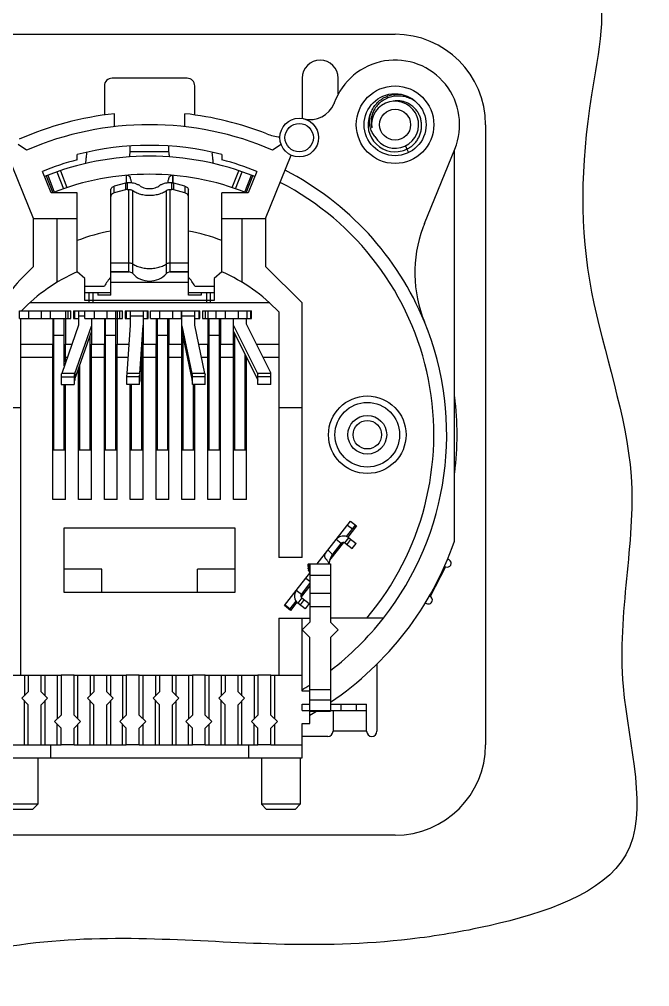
# Model space of a CAD drawing. Header units: millimetres. Extents: x 0 to 420, y 0 to 297.
# Drawn here: x 220.8 to 269.5, y 181.5 to 256.4 of the extents above; entities that cross this region are included whole.
import ezdxf

# ---------------------------------------------------------------- set-up
doc = ezdxf.new("R2010")
doc.units = ezdxf.units.MM
doc.header["$LTSCALE"] = 23.1
doc.layers.get('0').update_dxf_attribs({"linetype": 'CONTINUOUS'})
for name, color, linetype in [('02___PRT_ALL_AXES', 7, 'CONTINUOUS'), ('4171', 7, 'CONTINUOUS'), ('AUSFORMSCHRAEGEN', 7, 'CONTINUOUS'), ('BEZUGSACHSEN', 7, 'CONTINUOUS'), ('FASEN', 7, 'CONTINUOUS'), ('RUNDUNGEN', 7, 'CONTINUOUS')]:
    doc.layers.add(name, color=color, linetype=linetype)

msp = doc.modelspace()

# ---------------------------------------------------------------- linework, layer by layer
at = {"color": 7, "linetype": 'CONTINUOUS'}
for p, q in [((211.83859, 255.24538), (249.83859, 255.24538)), ((233.73859, 251.84538), (227.93859, 251.84538)), ((242.63859, 251.84538), (242.63859, 248.72808)), ((245.43859, 250.60534), (245.43859, 251.84538)), ((256.83859, 248.24538), (256.83859, 200.24538)), ((221.32114, 246.27758), (220.65795, 246.70579)), ((241.01923, 246.70579), (240.35605, 246.27758)), ((252.12519, 240.60107), (254.46959, 246.36022)), ((221.86548, 240.9837), (219.87343, 245.87728)), ((225.23859, 245.52587), (225.23859, 245.93409)), ((236.43859, 245.93409), (236.43859, 245.52587)), ((239.8117, 240.9837), (241.80375, 245.87728)), ((254.43859, 215.99674), (254.43859, 246.28406)), ((223.21069, 242.9837), (222.54199, 244.6264)), ((229.03449, 244.32718), (229.03677, 244.12902)), ((229.03677, 244.12902), (229.0382, 243.87806)), ((232.63977, 244.04347), (232.64253, 244.32)), ((239.13519, 244.6264), (238.46649, 242.9837)), ((229.0382, 243.87806), (229.03849, 243.74077)), ((232.6387, 243.74077), (232.63977, 244.04347)), ((225.23859, 242.9837), (223.21069, 242.9837)), ((225.23859, 236.85807), (225.23859, 242.9837)), ((236.43859, 236.85807), (236.43859, 242.9837)), ((238.46649, 242.9837), (236.43859, 242.9837)), ((221.86548, 237.27227), (221.86548, 240.9837)), ((221.86548, 240.9837), (225.23859, 240.9837)), ((223.66548, 240.9837), (223.66548, 236.03463)), ((236.43859, 240.9837), (239.8117, 240.9837)), ((238.0117, 236.03463), (238.0117, 240.9837)), ((239.8117, 240.9837), (239.8117, 237.27227)), ((227.83859, 235.04538), (227.83859, 237.5598)), ((233.83859, 235.04538), (233.83859, 237.5598)), ((225.83859, 236.34538), (225.23859, 236.85807)), ((229.23859, 236.84538), (227.83859, 236.84538)), ((233.83859, 236.84538), (232.43859, 236.84538)), ((236.43859, 236.85807), (235.83859, 236.34538)), ((239.8117, 237.27227), (242.63859, 234.44538)), ((225.83859, 235.74538), (227.33859, 235.74538)), ((226.83859, 235.24538), (227.83859, 235.24538)), ((233.83859, 235.24538), (234.83859, 235.24538)), ((234.33859, 235.74538), (235.83859, 235.74538)), ((240.13375, 234.44538), (221.54343, 234.44538)), ((242.63859, 214.73538), (242.63859, 234.44538)), ((220.75859, 233.24538), (220.75859, 233.84538)), ((220.75859, 233.84538), (223.72578, 233.84538)), ((221.45859, 233.84538), (221.45859, 233.24538)), ((222.45859, 233.84538), (222.45859, 233.24538)), ((223.15859, 233.24538), (223.15859, 233.84538)), ((224.33859, 233.84538), (224.33859, 231.24538)), ((225.03859, 233.84538), (225.03859, 233.24538)), ((225.03859, 233.84538), (228.23859, 233.84538)), ((225.33859, 233.84538), (225.33859, 232.73355)), ((225.83859, 233.24538), (225.83859, 233.84538)), ((226.53859, 233.84538), (226.53859, 233.24538)), ((227.53859, 233.84538), (227.53859, 233.24538)), ((228.23859, 233.24538), (228.23859, 233.84538)), ((228.33859, 233.84538), (228.33859, 231.24538)), ((229.03859, 233.84538), (229.03859, 233.24538)), ((229.03859, 233.84538), (230.63859, 233.84538)), ((229.33859, 233.84538), (229.33859, 232.73355)), ((230.33859, 233.84538), (230.33859, 231.24538)), ((230.63859, 233.84538), (230.63859, 233.24538)), ((230.91859, 233.24538), (230.91859, 233.84538)), ((230.91859, 233.84538), (234.63859, 233.84538)), ((231.61859, 233.84538), (231.61859, 233.24538)), ((232.61859, 233.84538), (232.61859, 233.24538)), ((233.31859, 233.24538), (233.31859, 233.84538)), ((233.33859, 231.24538), (233.33859, 233.84538)), ((234.33859, 232.73355), (234.33859, 233.84538)), ((234.63859, 233.84538), (234.63859, 233.24538)), ((235.33859, 233.84538), (235.33859, 231.24538)), ((235.53416, 233.84538), (238.63859, 233.84538)), ((235.99859, 233.24538), (235.99859, 233.84538)), ((236.69859, 233.84538), (236.69859, 233.24538)), ((237.69859, 233.84538), (237.69859, 233.24538)), ((238.39859, 233.24538), (238.39859, 233.84538)), ((238.63859, 233.84538), (238.63859, 233.24538)), ((240.83859, 233.75537), (240.83859, 214.73538)), ((220.83859, 233.24538), (220.83859, 205.64538)), ((223.33859, 233.24538), (223.33859, 231.24538)), ((226.33859, 233.24538), (226.33859, 231.24538)), ((227.33859, 233.24538), (227.33859, 231.24538)), ((231.33859, 233.24538), (231.33859, 231.24538)), ((232.33859, 233.24538), (232.33859, 231.24538)), ((236.33859, 233.24538), (236.33859, 231.24538)), ((237.33859, 231.24538), (237.33859, 233.24538)), ((238.33859, 232.80263), (238.33859, 233.24538)), ((225.33859, 232.73355), (224.03602, 228.99403)), ((225.06385, 228.99403), (226.33859, 232.65365)), ((229.33859, 232.73355), (229.08231, 228.99403)), ((230.0834, 228.99403), (230.33859, 232.71762)), ((233.33859, 232.68558), (234.1038, 228.99403)), ((235.11375, 228.99403), (234.33859, 232.73355)), ((237.33859, 232.68938), (239.18914, 228.99403)), ((240.22859, 229.02849), (238.33859, 232.80263)), ((220.83859, 231.24538), (223.33859, 231.24538)), ((224.33859, 231.24538), (224.82023, 231.24538)), ((226.33859, 231.24538), (227.33859, 231.24538)), ((228.33859, 231.24538), (229.2366, 231.24538)), ((230.33859, 231.24538), (231.33859, 231.24538)), ((232.33859, 231.24538), (233.33859, 231.24538)), ((234.64707, 231.24538), (235.33859, 231.24538)), ((236.33859, 231.24538), (237.33859, 231.24538)), ((239.11843, 231.24538), (240.83859, 231.24538)), ((223.43859, 230.56538), (223.33859, 230.56538)), ((224.33859, 230.56538), (224.23859, 230.56538)), ((226.33859, 230.56538), (226.23859, 230.56538)), ((227.43859, 230.56538), (227.33859, 230.56538)), ((228.33859, 230.56538), (228.23859, 230.56538)), ((230.33859, 230.56538), (230.23859, 230.56538)), ((231.43859, 230.56538), (231.33859, 230.56538)), ((232.33859, 230.56538), (232.23859, 230.56538)), ((233.43859, 230.56538), (233.33859, 230.56538)), ((235.43859, 230.56538), (235.33859, 230.56538)), ((236.33859, 230.56538), (236.23859, 230.56538)), ((237.43859, 230.56538), (237.33859, 230.56538)), ((223.98859, 228.8983), (223.98859, 228.12538)), ((223.98859, 228.72538), (224.98859, 228.72538)), ((224.98859, 228.85107), (224.98859, 228.12538)), ((225.06385, 228.99403), (225.06385, 228.55521)), ((229.06859, 228.12538), (229.06859, 228.85993)), ((230.06859, 228.72538), (229.06859, 228.72538)), ((230.06859, 228.12538), (230.06859, 228.85107)), ((234.1038, 228.99403), (234.1038, 228.55521)), ((234.14859, 228.12538), (234.14859, 228.85107)), ((235.14859, 228.72538), (234.14859, 228.72538)), ((235.14859, 228.12538), (235.14859, 228.8786)), ((239.18914, 228.99403), (239.18914, 228.55521)), ((239.22859, 228.12538), (239.22859, 228.93639)), ((240.22859, 228.72538), (239.22859, 228.72538)), ((240.22859, 228.12538), (240.22859, 229.02849)), ((219.03859, 226.34575), (220.83859, 226.34575)), ((240.83859, 226.34575), (242.63859, 226.34575)), ((224.33859, 223.04538), (223.33859, 223.04538)), ((226.33859, 223.04538), (225.33859, 223.04538)), ((228.33859, 223.04538), (227.33859, 223.04538)), ((230.33859, 223.04538), (229.33859, 223.04538)), ((232.33859, 223.04538), (231.33859, 223.04538)), ((234.33859, 223.04538), (233.33859, 223.04538)), ((236.33859, 223.04538), (235.33859, 223.04538)), ((238.33859, 223.04538), (237.33859, 223.04538)), ((224.33859, 219.24538), (223.33859, 219.24538)), ((226.33859, 219.24538), (225.33859, 219.24538)), ((228.33859, 219.24538), (227.33859, 219.24538)), ((230.33859, 219.24538), (229.33859, 219.24538)), ((232.33859, 219.24538), (231.33859, 219.24538)), ((234.33859, 219.24538), (233.33859, 219.24538)), ((236.33859, 219.24538), (235.33859, 219.24538)), ((238.33859, 219.24538), (237.33859, 219.24538)), ((245.27321, 216.14037), (246.3814, 217.55879)), ((246.07948, 216.36021), (246.7754, 217.25096)), ((246.14683, 217.25855), (246.54083, 216.95072)), ((246.8542, 217.18939), (246.17698, 216.32258)), ((246.3814, 217.55879), (246.8542, 217.18939)), ((224.23859, 212.04538), (224.23859, 217.04538)), ((224.23859, 217.04538), (237.43859, 217.04538)), ((237.43859, 217.04538), (237.43859, 212.04538)), ((245.852, 215.90663), (244.77351, 214.52622)), ((243.80912, 214.26642), (244.63022, 215.31738)), ((242.63859, 214.73538), (240.83859, 214.73538)), ((243.13106, 214.26642), (243.13106, 213.76642)), ((243.23859, 214.26642), (244.83859, 214.26642)), ((243.23859, 214.26642), (243.23859, 209.74538)), ((244.83859, 214.26642), (244.83859, 209.74538)), ((254.01995, 214.56631), (253.9113, 214.62167)), ((227.13859, 213.84538), (224.23859, 213.84538)), ((227.13859, 212.04538), (227.13859, 213.84538)), ((237.43859, 213.84538), (234.53859, 213.84538)), ((234.53859, 212.04538), (234.53859, 213.84538)), ((243.13106, 213.76642), (243.23859, 213.76642)), ((253.66435, 214.0741), (253.74756, 214.0317)), ((242.58891, 211.89248), (243.23859, 212.72404)), ((237.43859, 212.04538), (224.23859, 212.04538)), ((241.27141, 211.0183), (242.1949, 212.20031)), ((243.23859, 212.56161), (242.56172, 211.69526)), ((241.71529, 210.7743), (242.17664, 211.36481)), ((242.23674, 211.27931), (241.74421, 210.6489)), ((252.17732, 211.24141), (252.27385, 211.19223)), ((252.56718, 211.71508), (252.48865, 211.7551)), ((241.74421, 210.6489), (241.27141, 211.0183)), ((241.32128, 211.08213), (241.71529, 210.7743)), ((240.83859, 210.04538), (243.23859, 210.04538)), ((240.83859, 210.04538), (240.83859, 205.64538)), ((242.63859, 204.39538), (242.63859, 210.04538)), ((243.23859, 209.74538), (242.63859, 209.14538)), ((248.93168, 210.04538), (244.83859, 210.04538)), ((245.43859, 209.14538), (244.83859, 209.74538)), ((242.63859, 209.14538), (243.23859, 208.54538)), ((244.83859, 208.54538), (245.43859, 209.14538)), ((243.23859, 202.89538), (243.23859, 208.54538)), ((244.83859, 208.54538), (244.83859, 202.89538)), ((248.43859, 206.50551), (248.43859, 201.29538)), ((219.03859, 205.64538), (220.83859, 205.64538)), ((221.44859, 205.64538), (222.44859, 205.64538)), ((224.98859, 205.64538), (223.98859, 205.64538)), ((226.52859, 205.64538), (227.52859, 205.64538)), ((230.03859, 205.64538), (229.03859, 205.64538)), ((231.60859, 205.64538), (232.60859, 205.64538)), ((235.14859, 205.64538), (234.14859, 205.64538)), ((236.68859, 205.64538), (237.68859, 205.64538)), ((240.22859, 205.64538), (239.22859, 205.64538)), ((240.83859, 205.64538), (242.63859, 205.64538)), ((244.83859, 204.49538), (243.23859, 204.49538)), ((243.23859, 204.39538), (242.63859, 204.39538)), ((242.63859, 203.39538), (243.23859, 203.39538)), ((242.63859, 202.89538), (242.63859, 203.39538)), ((247.63859, 201.29538), (247.63859, 203.39538)), ((242.63859, 202.89538), (247.63859, 202.89538)), ((243.23859, 201.89538), (243.23859, 202.84538)), ((245.03859, 202.89538), (245.03859, 201.29538)), ((242.63859, 201.89538), (243.23859, 201.89538)), ((242.63859, 199.24538), (242.63859, 201.89538)), ((244.63859, 200.89538), (242.63859, 200.89538)), ((221.44859, 200.24538), (222.44859, 200.24538)), ((223.17859, 200.24538), (223.17859, 199.24538)), ((224.98859, 200.24538), (223.98859, 200.24538)), ((226.52859, 200.24538), (227.52859, 200.24538)), ((230.03859, 200.24538), (229.03859, 200.24538)), ((231.60859, 200.24538), (232.60859, 200.24538)), ((235.14859, 200.24538), (234.14859, 200.24538)), ((236.68859, 200.24538), (237.68859, 200.24538)), ((238.49859, 200.24538), (238.49859, 199.24538)), ((240.22859, 200.24538), (239.22859, 200.24538)), ((216.75064, 199.24538), (242.63859, 199.24538)), ((249.83859, 193.24538), (211.83859, 193.24538))]:
    msp.add_line(p, q, dxfattribs=at)
at = {"color": 9, "linetype": 'CONTINUOUS'}
for p, q in [((250.75544, 246.35955), (250.88568, 246.09167)), ((229.33859, 246.17519), (232.33859, 246.17519)), ((227.83859, 236.04538), (233.83859, 236.04538)), ((225.83859, 233.41555), (225.33859, 233.41555)), ((230.33859, 233.41555), (229.33859, 233.41555)), ((234.33859, 233.41555), (233.33859, 233.41555)), ((224.23859, 231.93916), (223.43859, 231.93916)), ((228.23859, 231.93916), (227.43859, 231.93916)), ((232.23859, 231.93916), (231.43859, 231.93916)), ((236.23859, 231.93916), (235.43859, 231.93916)), ((237.49454, 231.93916), (237.43859, 231.93916)), ((225.06385, 228.99403), (224.03602, 228.99403)), ((230.0834, 228.99403), (229.08231, 228.99403)), ((230.0834, 228.99403), (230.0834, 228.55521)), ((235.11375, 228.99403), (234.1038, 228.99403)), ((240.22859, 228.99403), (239.18914, 228.99403)), ((245.66721, 215.83254), (245.27321, 216.14037)), ((245.94795, 215.86701), (246.25578, 216.26101)), ((243.21892, 214.26642), (243.21892, 213.76642)), ((253.74756, 214.0317), (252.56718, 211.71508)), ((242.93369, 213.14593), (243.23859, 212.90771)), ((243.23859, 213.36642), (244.83859, 213.36642)), ((242.58891, 211.89248), (242.1949, 212.20031)), ((243.23859, 211.97242), (244.83859, 211.97242)), ((242.62338, 211.61175), (242.31554, 211.21774)), ((243.23859, 210.95015), (244.83859, 210.95015)), ((244.83859, 203.69538), (243.23859, 203.69538)), ((245.63859, 203.39538), (245.63859, 202.89538)), ((246.83859, 203.39538), (246.83859, 202.89538)), ((247.63859, 201.29538), (245.03859, 201.29538))]:
    msp.add_line(p, q, dxfattribs=at)
at = {"color": 3, "linetype": 'CONTINUOUS'}
for p, q in [((220.75859, 233.24538), (224.33859, 233.24538)), ((223.43859, 223.04538), (223.43859, 233.24538)), ((224.23859, 229.57557), (224.23859, 233.24538)), ((225.03859, 233.24538), (225.33859, 233.24538)), ((225.83859, 233.24538), (228.33859, 233.24538)), ((227.43859, 223.04538), (227.43859, 233.24538)), ((228.23859, 223.04538), (228.23859, 233.24538)), ((229.03859, 233.24538), (229.33859, 233.24538)), ((230.33859, 233.24538), (230.63859, 233.24538)), ((230.91859, 233.24538), (233.33859, 233.24538)), ((231.43859, 223.04538), (231.43859, 233.24538)), ((232.23859, 223.04538), (232.23859, 233.24538)), ((234.33859, 233.24538), (234.63859, 233.24538)), ((235.33859, 233.24538), (238.63859, 233.24538)), ((235.43859, 223.04538), (235.43859, 233.24538)), ((236.23859, 223.04538), (236.23859, 233.24538)), ((225.06385, 228.55521), (226.33859, 232.21484)), ((230.0834, 228.55521), (230.33859, 232.27881)), ((233.33859, 232.24677), (234.1038, 228.55521)), ((237.33859, 232.25057), (239.18914, 228.55521)), ((226.23859, 223.04538), (226.23859, 231.92775)), ((233.43859, 223.04538), (233.43859, 231.76434)), ((237.43859, 223.04538), (237.43859, 232.05088)), ((230.23859, 223.04538), (230.23859, 230.81967)), ((238.23859, 223.04538), (238.23859, 230.45336)), ((225.43859, 223.04538), (225.43859, 229.63104)), ((223.98859, 228.12538), (224.98859, 228.12538)), ((224.23859, 223.04538), (224.23859, 228.12538)), ((230.06859, 228.12538), (229.06859, 228.12538)), ((229.43859, 223.04538), (229.43859, 228.12538)), ((235.14859, 228.12538), (234.14859, 228.12538)), ((234.23859, 223.04538), (234.23859, 228.12538)), ((240.22859, 228.12538), (239.22859, 228.12538)), ((243.13106, 214.26642), (243.23859, 214.26642)), ((242.1949, 212.20031), (242.93369, 213.14593)), ((244.83859, 203.39538), (247.63859, 203.39538))]:
    msp.add_line(p, q, dxfattribs=at)
at = {"color": 7, "linetype": 'CONTINUOUS'}
msp.add_circle((249.83859, 248.24538), 1.2, dxfattribs=at)
for centre, radius, start, end in [((249.83859, 248.24538), 7, 0, 90), ((244.03859, 251.84538), 1.4, 0, 180), ((249.83859, 248.24538), 5, 337.85, 160.3705064), ((227.93859, 251.24538), 0.6, 90, 180), ((233.73859, 251.24538), 0.6, 0, 90), ((249.83859, 248.24538), 1.82, 210.2268121, 188.0325009), ((249.83859, 248.24538), 2.09689, 149.8922597, 285.478133), ((230.83859, 224.24538), 24, 66.6366567, 113.3633433), ((230.83859, 224.24538), 22.4, 75.5224878, 104.4775122), ((249.83742, 248.24847), 2.10018, 285.4863392, 295.9198652), ((230.83859, 224.24538), 22.00499, 104.7432356, 112.15), ((230.83859, 224.24538), 22.00499, 67.85, 75.2567644), ((217.28997, 243.74189), 11.74986, 0.0199872, 0.1434336), ((244.39983, 243.74189), 11.76249, 179.8571309, 179.9800353), ((230.83859, 224.24538), 22, 319.8002357, 62.6340914), ((265.09199, 235.32261), 14, 157.85, 159.338818), ((230.83859, 224.24538), 16.04641, 100.7763383, 110.4254157), ((230.83859, 224.24538), 16.04641, 69.5745843, 79.2236617), ((261.36595, 236.77856), 10, 159.6116131, 202.3208854), ((230.83859, 224.24538), 13.8, 113.9410873, 135.9108099), ((230.83859, 224.24538), 13.8, 43.5612845, 66.0589127), ((230.83859, 233.80889), 4, 138.6052479, 151.0449756), ((230.83859, 233.80889), 4, 28.9550244, 41.3947521), ((230.83859, 224.24538), 23.8, 352.9089184, 7.0910816), ((230.83859, 224.24538), 25, 304.0700076, 340.7345354), ((245.82482, 215.7094), 0.2, 52, 142), ((253.88376, 214.299), 0.3, 243, 63), ((242.74651, 211.76935), 0.2, 142, 232), ((252.43099, 211.44778), 0.3, 238.4131522, 63), ((230.83859, 224.24538), 23, 307.4952498, 321.874117), ((230.83859, 224.24538), 23, 300.8667678, 302.6244634), ((230.83859, 224.24538), 25, 299.7357131, 301.0912161), ((244.63859, 201.29538), 0.4, 270, 360), ((248.03859, 201.29538), 0.4, 180, 360), ((249.83859, 200.24538), 7, 270, 360)]:
    msp.add_arc(centre, radius, start, end, dxfattribs=at)
at = {"color": 3, "linetype": 'CONTINUOUS'}
for centre, start, end in [((245.82482, 215.7094), 52, 142), ((242.74651, 211.76935), 142, 232)]:
    msp.add_arc(centre, 0.7, start, end, dxfattribs=at)
at = {"color": 7, "linetype": 'CONTINUOUS'}
for points, knots in [([(241.03314, 263.78663), (244.34045, 264.30346), (251.86313, 262.10671), (267.66815, 263.11482), (264.19404, 247.74815), (264.05045, 235.6637), (269.79921, 220.37552), (265.8166, 206.45379), (271.05843, 190.38354), (259.09221, 186.44535), (252.97832, 185.43096), (251.00696, 185.20176)], [0, 0, 0, 0, 0.09412705, 0.22309623, 0.30407615, 0.44207448, 0.57379684, 0.72109852, 0.83887147, 0.94667909, 1, 1, 1, 1]), ([(221.41146, 184.83094), (214.63418, 183.96999), (203.68814, 180.23079), (193.14964, 193.84207), (197.73712, 207.00546), (194.0234, 220.54483), (199.13674, 234.88732), (195.14629, 247.24629), (196.75482, 260.16628), (201.69967, 262.03906), (203.68531, 262.39328)], [0, 0, 0, 0, 0.18783985, 0.28730037, 0.42500307, 0.56084177, 0.68233007, 0.84211899, 0.94365503, 1, 1, 1, 1]), ([(248.26604, 247.32915), (248.19028, 247.42289), (248.05616, 247.6289), (247.91947, 247.97518), (247.8525, 248.34977), (247.86053, 248.73792), (247.94562, 249.1243), (248.10673, 249.49346), (248.33971, 249.83044), (248.63756, 250.12138), (248.99069, 250.35405), (249.38729, 250.51828), (249.81382, 250.60638), (250.1295, 250.61134), (250.2986, 250.59576), (250.32166, 250.5933)], [0, 0, 0, 0, 0.07380639, 0.14933346, 0.22652538, 0.30528912, 0.38554993, 0.46726828, 0.55039304, 0.63487541, 0.72068484, 0.80779302, 0.89617076, 0.98582106, 1, 1, 1, 1]), ([(251.47655, 249.99465), (251.41383, 250.04191), (251.22455, 250.17049), (250.88452, 250.33563), (250.45418, 250.4501), (250.01662, 250.47938), (249.58829, 250.42453), (249.18507, 250.28975), (248.94085, 250.15029), (248.82773, 250.06982)], [0, 0, 0, 0, 0.08312027, 0.24188258, 0.39824239, 0.55221622, 0.70382503, 0.85308419, 1, 1, 1, 1]), ([(248.82773, 250.06982), (248.71641, 249.99062), (248.51094, 249.81179), (248.26364, 249.4906), (248.08774, 249.13251), (247.9883, 248.75254), (247.96725, 248.36652), (248.00515, 248.1132), (248.03645, 247.99106)], [0, 0, 0, 0, 0.17336393, 0.34394883, 0.51182508, 0.67707912, 0.83975042, 1, 1, 1, 1]), ([(229.0398, 243.7713), (229.03956, 243.8679), (229.03693, 244.03414), (229.05566, 244.20478), (229.05085, 244.27316)], [0, 0, 0, 0, 0.5786579, 1, 1, 1, 1]), ([(229.22831, 244.29007), (229.27427, 244.25454), (229.3396, 244.12624), (229.38805, 243.93595), (229.40789, 243.79698), (229.41459, 243.73642)], [0, 0, 0, 0, 0.29074798, 0.69249767, 1, 1, 1, 1]), ([(232.26259, 243.73643), (232.2693, 243.7971), (232.28916, 243.93611), (232.33764, 244.1264), (232.40295, 244.25456), (232.44887, 244.29007)], [0, 0, 0, 0, 0.30807816, 0.70949958, 1, 1, 1, 1]), ([(232.62632, 244.27331), (232.62152, 244.2049), (232.64025, 244.03416), (232.63763, 243.86784), (232.63738, 243.77122)], [0, 0, 0, 0, 0.42144389, 1, 1, 1, 1]), ([(224.03602, 228.99403), (224.03214, 228.98545), (224.0172, 228.95312), (224.00121, 228.92126), (223.98859, 228.8983)], [0, 0, 0, 0, 0.2643952, 1, 1, 1, 1]), ([(225.06385, 228.99403), (225.05201, 228.96787), (225.02866, 228.91928), (225.00211, 228.87231), (224.98859, 228.85107)], [0, 0, 0, 0, 0.53276821, 1, 1, 1, 1]), ([(229.08231, 228.99403), (229.0812, 228.98159), (229.07709, 228.93685), (229.0725, 228.89214), (229.06859, 228.85993)], [0, 0, 0, 0, 0.27788459, 1, 1, 1, 1]), ([(230.0834, 228.99403), (230.08221, 228.98063), (230.07781, 228.93293), (230.07287, 228.88527), (230.06859, 228.85107)], [0, 0, 0, 0, 0.28064344, 1, 1, 1, 1]), ([(234.1038, 228.99403), (234.1108, 228.96807), (234.12452, 228.92003), (234.14042, 228.87265), (234.14859, 228.85107)], [0, 0, 0, 0, 0.53813364, 1, 1, 1, 1]), ([(235.11375, 228.99403), (235.11658, 228.98351), (235.12729, 228.94477), (235.13902, 228.90629), (235.14859, 228.8786)], [0, 0, 0, 0, 0.27096676, 1, 1, 1, 1]), ([(239.18914, 228.99403), (239.1924, 228.98902), (239.20521, 228.96957), (239.21845, 228.95042), (239.22859, 228.93639)], [0, 0, 0, 0, 0.256637, 1, 1, 1, 1]), ([(251.00696, 185.20176), (247.4476, 184.78792), (237.93857, 184.60079), (228.10764, 185.68158), (221.41146, 184.83094)], [0, 0, 0, 0, 0.35653501, 1, 1, 1, 1])]:
    msp.add_open_spline(points, degree=3, knots=knots, dxfattribs=at)
for points in [[(229.05085, 244.27316), (229.0496, 244.29093), (229.0475, 244.30847), (229.04749, 244.32638)], [(229.10261, 244.33277), (229.14688, 244.33374), (229.1931, 244.31729), (229.22831, 244.29007)], [(232.44887, 244.29007), (232.48407, 244.31729), (232.53029, 244.33374), (232.57456, 244.33277)], [(232.62967, 244.32638), (232.62966, 244.30852), (232.62756, 244.29104), (232.62632, 244.27331)]]:
    msp.add_open_spline(points, degree=3, dxfattribs=at)
at = {"color": 3, "linetype": 'CONTINUOUS'}
for points, knots in [([(225.06385, 228.55521), (225.05209, 228.51367), (225.02902, 228.43675), (225.0023, 228.36097), (224.98859, 228.32648)], [0, 0, 0, 0, 0.53778389, 1, 1, 1, 1]), ([(230.0834, 228.55521), (230.08221, 228.53379), (230.07782, 228.45751), (230.07288, 228.38126), (230.06859, 228.32648)], [0, 0, 0, 0, 0.28083628, 1, 1, 1, 1]), ([(234.1038, 228.55521), (234.11078, 228.51381), (234.12443, 228.43731), (234.14037, 228.36124), (234.14859, 228.32648)], [0, 0, 0, 0, 0.54034343, 1, 1, 1, 1]), ([(239.18914, 228.55521), (239.19239, 228.54722), (239.20512, 228.5163), (239.21838, 228.4856), (239.22859, 228.46299)], [0, 0, 0, 0, 0.25822195, 1, 1, 1, 1])]:
    msp.add_open_spline(points, degree=3, knots=knots, dxfattribs=at)
at = {"layer": '02___PRT_ALL_AXES', "color": 3, "linetype": 'CONTINUOUS'}
msp.add_line((242.93369, 213.14593), (243.24152, 213.53993), dxfattribs=at)
at = {"layer": '02___PRT_ALL_AXES', "color": 7, "linetype": 'CONTINUOUS'}
msp.add_line((243.16135, 213.71246), (243.14689, 213.74093), dxfattribs=at)
at = {"layer": '02___PRT_ALL_AXES', "color": 3, "linetype": 'CONTINUOUS'}
msp.add_arc((244.17702, 214.04799), 1.06899, 180.1078262, 186.6165705, dxfattribs=at)
at = {"layer": '02___PRT_ALL_AXES', "color": 7, "linetype": 'CONTINUOUS'}
for centre, radius, start, end in [((246.95763, 215.62887), 4.25257, 206.7851868, 206.9460934), ((245.17774, 214.72452), 2.25611, 206.9561753, 207.2783666), ((244.17205, 214.17845), 1.11145, 210.950017, 212.8737813)]:
    msp.add_arc(centre, radius, start, end, dxfattribs=at)
at = {"layer": '02___PRT_ALL_AXES', "color": 3, "linetype": 'CONTINUOUS'}
for points, knots in [([(243.10803, 214.04598), (243.10801, 214.06666), (243.10919, 214.10731), (243.11448, 214.16445), (243.12137, 214.21263), (243.12703, 214.24551), (243.13016, 214.26185), (243.13106, 214.26642)], [0, 0, 0, 0, 0.27935522, 0.54902387, 0.77516193, 0.93703322, 1, 1, 1, 1]), ([(243.12822, 213.84415), (243.1242, 213.86314), (243.11955, 213.89001), (243.11606, 213.91703), (243.11515, 213.92481)], [0, 0, 0, 0, 0.71221322, 1, 1, 1, 1])]:
    msp.add_open_spline(points, degree=3, knots=knots, dxfattribs=at)
at = {"layer": '02___PRT_ALL_AXES', "color": 7, "linetype": 'CONTINUOUS'}
for points, knots in [([(243.14689, 213.74093), (243.14646, 213.74176), (243.14439, 213.74576), (243.14105, 213.75209), (243.13699, 213.75887), (243.13417, 213.76289), (243.13272, 213.76461), (243.13235, 213.76504)], [0, 0, 0, 0, 0.09879792, 0.47925128, 0.76092436, 0.93952433, 1, 1, 1, 1]), ([(243.21885, 213.60684), (243.20907, 213.62313), (243.19332, 213.65086), (243.17844, 213.67906), (243.17253, 213.69052)], [0, 0, 0, 0, 0.5958474, 1, 1, 1, 1])]:
    msp.add_open_spline(points, degree=3, knots=knots, dxfattribs=at)
at = {"layer": '4171', "color": 9, "linetype": 'CONTINUOUS'}
for p, q in [((229.23859, 236.84538), (229.23859, 243.23138)), ((229.53236, 236.71685), (229.53236, 243.14877)), ((232.14482, 236.71685), (232.14482, 243.14877)), ((232.43859, 236.84538), (232.43859, 243.23138)), ((227.83859, 237.5598), (229.23859, 237.5598)), ((232.43859, 237.5598), (233.83859, 237.5598))]:
    msp.add_line(p, q, dxfattribs=at)
at = {"layer": '4171', "color": 7, "linetype": 'CONTINUOUS'}
for p, q in [((227.83859, 236.84538), (229.23859, 236.84538)), ((232.43859, 236.84538), (233.83859, 236.84538))]:
    msp.add_line(p, q, dxfattribs=at)
for centre, radius, start, end in [((229.23859, 236.44538), 0.4, 42.7412445, 90), ((230.83859, 237.92395), 1.77857, 222.7412445, 317.2587555), ((232.43859, 236.44538), 0.4, 90, 137.2587555)]:
    msp.add_arc(centre, radius, start, end, dxfattribs=at)
for points, knots in [([(230.1199, 243.49777), (230.06161, 243.53832), (229.93212, 243.61037), (229.71739, 243.68743), (229.48303, 243.73495), (229.32067, 243.74561), (229.23859, 243.74561)], [0, 0, 0, 0, 0.22951843, 0.47592983, 0.73471104, 1, 1, 1, 1]), ([(230.1199, 243.49777), (230.17452, 243.45978), (230.29743, 243.3937), (230.50195, 243.32796), (230.72437, 243.29419), (230.95281, 243.29419), (231.17524, 243.32796), (231.37975, 243.3937), (231.50267, 243.45978), (231.55728, 243.49777)], [0, 0, 0, 0, 0.1318725, 0.27440809, 0.4239855, 0.5760145, 0.72559191, 0.8681275, 1, 1, 1, 1]), ([(232.43859, 243.74561), (232.35651, 243.74561), (232.19416, 243.73495), (231.95979, 243.68743), (231.74506, 243.61037), (231.61558, 243.53832), (231.55728, 243.49777)], [0, 0, 0, 0, 0.26528896, 0.52407017, 0.77048157, 1, 1, 1, 1]), ([(229.23859, 243.23138), (229.27493, 243.23138), (229.34624, 243.22518), (229.44614, 243.19778), (229.50614, 243.167), (229.53236, 243.14877)], [0, 0, 0, 0, 0.35263792, 0.69010629, 1, 1, 1, 1]), ([(229.53236, 243.14877), (229.63183, 243.08002), (229.85492, 242.95948), (230.22676, 242.84019), (230.63098, 242.77876), (231.0462, 242.77876), (231.45042, 242.84019), (231.82226, 242.95948), (232.04535, 243.08002), (232.14482, 243.14877)], [0, 0, 0, 0, 0.1318725, 0.27440809, 0.4239855, 0.5760145, 0.72559191, 0.8681275, 1, 1, 1, 1]), ([(232.14482, 243.14877), (232.17104, 243.167), (232.23104, 243.19778), (232.33095, 243.22518), (232.40225, 243.23138), (232.43859, 243.23138)], [0, 0, 0, 0, 0.30989371, 0.64736208, 1, 1, 1, 1])]:
    msp.add_open_spline(points, degree=3, knots=knots, dxfattribs=at)
at = {"layer": '4171', "color": 9, "linetype": 'CONTINUOUS'}
for points, knots in [([(229.23859, 237.5598), (229.27493, 237.5598), (229.34624, 237.5536), (229.44614, 237.5262), (229.50614, 237.49543), (229.53236, 237.47719)], [0, 0, 0, 0, 0.35263792, 0.69010629, 1, 1, 1, 1]), ([(229.53236, 237.47719), (229.63162, 237.40815), (229.85502, 237.28805), (230.22673, 237.16857), (230.63099, 237.10719), (231.04619, 237.10719), (231.45045, 237.16857), (231.82216, 237.28805), (232.04556, 237.40815), (232.14482, 237.47719)], [0, 0, 0, 0, 0.1318725, 0.27440809, 0.4239855, 0.5760145, 0.72559191, 0.8681275, 1, 1, 1, 1]), ([(232.14482, 237.47719), (232.17104, 237.49543), (232.23104, 237.5262), (232.33095, 237.5536), (232.40225, 237.5598), (232.43859, 237.5598)], [0, 0, 0, 0, 0.30989371, 0.64736208, 1, 1, 1, 1])]:
    msp.add_open_spline(points, degree=3, knots=knots, dxfattribs=at)
at = {"layer": 'AUSFORMSCHRAEGEN', "color": 7, "linetype": 'CONTINUOUS'}
for p, q in [((228.11357, 248.09017), (228.11357, 249.09642)), ((233.56361, 248.09017), (233.56361, 249.09642))]:
    msp.add_line(p, q, dxfattribs=at)
for start, end in [(96.2577254, 113.7919231), (68.7238493, 83.7422746)]:
    msp.add_arc((230.83859, 224.24538), 25, start, end, dxfattribs=at)
at = {"layer": 'BEZUGSACHSEN', "color": 9, "linetype": 'CONTINUOUS'}
msp.add_line((250.63438, 246.60858), (250.75544, 246.35955), dxfattribs=at)
at = {"layer": 'BEZUGSACHSEN', "color": 7, "linetype": 'CONTINUOUS'}
for p, q in [((222.17859, 199.24538), (222.17859, 195.64538)), ((239.49859, 199.24538), (239.49859, 195.64538)), ((242.49859, 199.24538), (242.49859, 195.64538))]:
    msp.add_line(p, q, dxfattribs=at)
for radius in [3, 2.4]:
    msp.add_circle((249.83859, 248.24538), radius, dxfattribs=at)
for centre, radius, start, end in [((250.02999, 248.36525), 1.72653, 96.4432843, 100.9774329), ((250.03166, 248.35215), 1.73973, 96.2955272, 96.4492019), ((241.36163, 251.26881), 4, 248.7238493, 263.6551789)]:
    msp.add_arc(centre, radius, start, end, dxfattribs=at)
msp.add_open_spline([(250.75544, 246.35955), (250.85188, 246.40644), (251.03757, 246.51567), (251.28633, 246.72115), (251.49926, 246.96303), (251.67089, 247.2349), (251.797, 247.52959), (251.87461, 247.83936), (251.90207, 248.15604), (251.87913, 248.47137), (251.80694, 248.77717), (251.68793, 249.06557), (251.52585, 249.32926), (251.3256, 249.56168), (251.0931, 249.7572), (250.83513, 249.91131), (250.55908, 250.02073), (250.27275, 250.0835), (250.03143, 250.0965), (249.88807, 250.0866), (249.84088, 250.08139)], degree=3, knots=[0, 0, 0, 0, 0.05945646, 0.11886885, 0.17819283, 0.23738371, 0.29639652, 0.35518596, 0.41370641, 0.47191198, 0.52975646, 0.5871931, 0.64417424, 0.70065131, 0.75657478, 0.81189427, 0.86655853, 0.92051553, 0.97371261, 1, 1, 1, 1], dxfattribs=at)
at = {"layer": 'FASEN', "color": 7, "linetype": 'CONTINUOUS'}
for p, q in [((225.83859, 234.64538), (225.83859, 236.34538)), ((235.83859, 236.34538), (235.83859, 234.64538)), ((235.83859, 234.64538), (225.83859, 234.64538)), ((227.83859, 235.04538), (226.83859, 235.04538)), ((234.83859, 235.04538), (233.83859, 235.04538)), ((223.72578, 233.84538), (224.73859, 233.84538)), ((224.53859, 233.24538), (224.53859, 233.84538)), ((224.73859, 233.24538), (224.73859, 233.84538)), ((224.93859, 233.84538), (224.93859, 233.24538)), ((224.93859, 233.84538), (225.83859, 233.84538)), ((228.23859, 233.84538), (228.73859, 233.84538)), ((228.53859, 233.24538), (228.53859, 233.84538)), ((228.73859, 233.24538), (228.73859, 233.84538)), ((228.93859, 233.84538), (228.93859, 233.24538)), ((228.93859, 233.84538), (230.73859, 233.84538)), ((230.73859, 233.24538), (230.73859, 233.84538)), ((233.31859, 233.84538), (234.73859, 233.84538)), ((234.73859, 233.24538), (234.73859, 233.84538)), ((234.93859, 233.84538), (234.93859, 233.24538)), ((234.93859, 233.84538), (235.53416, 233.84538)), ((235.13859, 233.84538), (235.13859, 233.24538)), ((238.39859, 233.84538), (238.73859, 233.84538)), ((238.73859, 233.24538), (238.73859, 233.84538)), ((224.33859, 233.24538), (224.73859, 233.24538)), ((224.93859, 233.24538), (225.33859, 233.24538)), ((228.33859, 233.24538), (228.73859, 233.24538)), ((228.93859, 233.24538), (229.33859, 233.24538)), ((230.33859, 233.24538), (230.73859, 233.24538)), ((233.31859, 233.24538), (233.33859, 233.24538)), ((234.33859, 233.24538), (234.73859, 233.24538)), ((234.93859, 233.24538), (235.33859, 233.24538)), ((238.39859, 233.24538), (238.73859, 233.24538)), ((220.83859, 205.64538), (221.44859, 205.64538)), ((221.14859, 205.64538), (221.14859, 204.04538)), ((221.44859, 205.64538), (221.44859, 204.34538)), ((222.44859, 205.64538), (223.98859, 205.64538)), ((222.44859, 204.34538), (222.44859, 205.64538)), ((222.74859, 204.04538), (222.74859, 205.64538)), ((223.68859, 205.64538), (223.68859, 202.24538)), ((223.98859, 205.64538), (223.98859, 202.54538)), ((224.98859, 205.64538), (226.52859, 205.64538)), ((224.98859, 202.54538), (224.98859, 205.64538)), ((225.28859, 202.24538), (225.28859, 205.64538)), ((226.22859, 205.64538), (226.22859, 204.04538)), ((226.52859, 205.64538), (226.52859, 204.34538)), ((227.52859, 205.64538), (229.03859, 205.64538)), ((227.52859, 204.34538), (227.52859, 205.64538)), ((227.82859, 204.04538), (227.82859, 205.64538)), ((228.73859, 205.64538), (228.73859, 202.24538)), ((229.03859, 205.64538), (229.03859, 202.54538)), ((230.03859, 205.64538), (231.60859, 205.64538)), ((230.03859, 202.54538), (230.03859, 205.64538)), ((230.33859, 202.24538), (230.33859, 205.64538)), ((231.30859, 205.64538), (231.30859, 204.04538)), ((231.60859, 205.64538), (231.60859, 204.34538)), ((232.60859, 205.64538), (234.14859, 205.64538)), ((232.60859, 204.34538), (232.60859, 205.64538)), ((232.90859, 204.04538), (232.90859, 205.64538)), ((233.84859, 205.64538), (233.84859, 202.24538)), ((234.14859, 205.64538), (234.14859, 202.54538)), ((235.14859, 205.64538), (236.68859, 205.64538)), ((235.14859, 202.54538), (235.14859, 205.64538)), ((235.44859, 202.24538), (235.44859, 205.64538)), ((236.38859, 205.64538), (236.38859, 204.04538)), ((236.68859, 205.64538), (236.68859, 204.34538)), ((237.68859, 205.64538), (239.22859, 205.64538)), ((237.68859, 204.34538), (237.68859, 205.64538)), ((237.98859, 204.04538), (237.98859, 205.64538)), ((238.92859, 205.64538), (238.92859, 202.24538)), ((239.22859, 205.64538), (239.22859, 202.54538)), ((240.22859, 205.64538), (240.83859, 205.64538)), ((240.22859, 202.54538), (240.22859, 205.64538)), ((240.52859, 202.24538), (240.52859, 205.64538)), ((220.94859, 203.84538), (221.44859, 204.34538)), ((220.94859, 203.84538), (221.44859, 203.34538)), ((222.94859, 203.84538), (222.44859, 204.34538)), ((222.44859, 203.34538), (222.94859, 203.84538)), ((226.02859, 203.84538), (226.52859, 204.34538)), ((226.02859, 203.84538), (226.52859, 203.34538)), ((228.02859, 203.84538), (227.52859, 204.34538)), ((227.52859, 203.34538), (228.02859, 203.84538)), ((231.10859, 203.84538), (231.60859, 204.34538)), ((231.10859, 203.84538), (231.60859, 203.34538)), ((233.10859, 203.84538), (232.60859, 204.34538)), ((232.60859, 203.34538), (233.10859, 203.84538)), ((236.18859, 203.84538), (236.68859, 204.34538)), ((236.18859, 203.84538), (236.68859, 203.34538)), ((238.18859, 203.84538), (237.68859, 204.34538)), ((237.68859, 203.34538), (238.18859, 203.84538)), ((221.14859, 200.24538), (221.14859, 203.64538)), ((221.44859, 200.24538), (221.44859, 203.34538)), ((222.44859, 200.24538), (222.44859, 203.34538)), ((222.74859, 200.24538), (222.74859, 203.64538)), ((226.22859, 200.24538), (226.22859, 203.64538)), ((226.52859, 200.24538), (226.52859, 203.34538)), ((227.52859, 200.24538), (227.52859, 203.34538)), ((227.82859, 200.24538), (227.82859, 203.64538)), ((231.30859, 200.24538), (231.30859, 203.64538)), ((231.60859, 200.24538), (231.60859, 203.34538)), ((232.60859, 200.24538), (232.60859, 203.34538)), ((232.90859, 200.24538), (232.90859, 203.64538)), ((236.38859, 200.24538), (236.38859, 203.64538)), ((236.68859, 200.24538), (236.68859, 203.34538)), ((237.68859, 200.24538), (237.68859, 203.34538)), ((237.98859, 200.24538), (237.98859, 203.64538)), ((223.48859, 202.04538), (223.98859, 202.54538)), ((225.48859, 202.04538), (224.98859, 202.54538)), ((228.53859, 202.04538), (229.03859, 202.54538)), ((230.53859, 202.04538), (230.03859, 202.54538)), ((233.64859, 202.04538), (234.14859, 202.54538)), ((235.64859, 202.04538), (235.14859, 202.54538)), ((238.72859, 202.04538), (239.22859, 202.54538)), ((240.72859, 202.04538), (240.22859, 202.54538)), ((223.48859, 202.04538), (223.98859, 201.54538)), ((223.68859, 200.24538), (223.68859, 201.84538)), ((223.98859, 200.24538), (223.98859, 201.54538)), ((224.98859, 201.54538), (225.48859, 202.04538)), ((224.98859, 200.24538), (224.98859, 201.54538)), ((225.28859, 200.24538), (225.28859, 201.84538)), ((228.53859, 202.04538), (229.03859, 201.54538)), ((228.73859, 200.24538), (228.73859, 201.84538)), ((229.03859, 200.24538), (229.03859, 201.54538)), ((230.03859, 201.54538), (230.53859, 202.04538)), ((230.03859, 200.24538), (230.03859, 201.54538)), ((230.33859, 200.24538), (230.33859, 201.84538)), ((233.64859, 202.04538), (234.14859, 201.54538)), ((233.84859, 200.24538), (233.84859, 201.84538)), ((234.14859, 200.24538), (234.14859, 201.54538)), ((235.14859, 201.54538), (235.64859, 202.04538)), ((235.14859, 200.24538), (235.14859, 201.54538)), ((235.44859, 200.24538), (235.44859, 201.84538)), ((238.72859, 202.04538), (239.22859, 201.54538)), ((238.92859, 200.24538), (238.92859, 201.84538)), ((239.22859, 200.24538), (239.22859, 201.54538)), ((240.22859, 201.54538), (240.72859, 202.04538)), ((240.22859, 200.24538), (240.22859, 201.54538)), ((240.52859, 200.24538), (240.52859, 201.84538)), ((219.03859, 200.24538), (221.44859, 200.24538)), ((222.44859, 200.24538), (223.98859, 200.24538)), ((224.98859, 200.24538), (226.52859, 200.24538)), ((227.52859, 200.24538), (229.03859, 200.24538)), ((230.03859, 200.24538), (231.60859, 200.24538)), ((232.60859, 200.24538), (234.14859, 200.24538)), ((235.14859, 200.24538), (236.68859, 200.24538)), ((237.68859, 200.24538), (239.22859, 200.24538)), ((240.22859, 200.24538), (242.63859, 200.24538)), ((222.17859, 195.64538), (219.17859, 195.64538)), ((222.17859, 195.64538), (221.77859, 195.24538)), ((242.49859, 195.64538), (239.49859, 195.64538)), ((239.49859, 195.64538), (239.89859, 195.24538)), ((242.49859, 195.64538), (242.09859, 195.24538)), ((221.77859, 195.24538), (219.57859, 195.24538)), ((242.09859, 195.24538), (239.89859, 195.24538))]:
    msp.add_line(p, q, dxfattribs=at)
for centre, radius in [((242.41882, 247.24538), 1.5), ((242.41882, 247.24538), 1.1), ((247.68859, 224.24538), 3), ((247.68859, 224.24538), 2.5), ((247.68859, 224.24538), 1.5), ((247.68859, 224.24538), 1.1)]:
    msp.add_circle(centre, radius, dxfattribs=at)
at = {"layer": 'RUNDUNGEN', "color": 7, "linetype": 'CONTINUOUS'}
for p, q in [((227.33859, 251.24538), (227.33859, 248.99131)), ((234.33859, 248.99422), (234.33859, 251.24538)), ((245.12917, 249.92506), (245.1142, 249.88828)), ((229.33859, 246.17519), (229.33859, 246.59241)), ((232.33859, 246.17519), (232.33859, 246.59241)), ((222.83825, 244.28602), (223.35203, 242.9837)), ((238.32515, 242.9837), (238.83894, 244.28602)), ((228.97231, 243.72713), (228.10178, 243.48441)), ((229.23859, 243.74561), (229.10912, 243.74561)), ((232.56806, 243.74561), (232.43859, 243.74561)), ((233.5754, 243.48441), (232.70487, 243.72713)), ((227.83859, 237.5598), (227.83859, 243.19647)), ((228.97231, 243.2129), (228.10178, 242.97018)), ((229.10912, 243.23138), (229.23859, 243.23138)), ((232.43859, 243.23138), (232.56806, 243.23138)), ((233.5754, 242.97018), (232.70487, 243.2129)), ((233.83859, 237.5598), (233.83859, 243.19647)), ((220.79595, 236.20274), (221.86548, 237.27227)), ((225.83859, 235.24538), (226.83859, 235.24538)), ((226.83859, 235.24538), (226.83859, 235.04538)), ((234.83859, 235.24538), (234.83859, 235.04538)), ((234.83859, 235.24538), (235.83859, 235.24538)), ((223.33859, 219.24538), (223.33859, 231.24538)), ((224.33859, 229.86266), (224.33859, 231.24538)), ((226.33859, 219.24538), (226.33859, 231.24538)), ((227.33859, 219.24538), (227.33859, 231.24538)), ((228.33859, 219.24538), (228.33859, 231.24538)), ((230.33859, 219.24538), (230.33859, 231.24538)), ((231.33859, 219.24538), (231.33859, 231.24538)), ((232.33859, 219.24538), (232.33859, 231.24538)), ((233.33859, 219.24538), (233.33859, 231.24538)), ((235.33859, 219.24538), (235.33859, 231.24538)), ((236.33859, 219.24538), (236.33859, 231.24538)), ((237.33859, 219.24538), (237.33859, 231.24538)), ((238.33859, 219.24538), (238.33859, 230.24538)), ((225.33859, 219.24538), (225.33859, 229.34395)), ((224.33859, 219.24538), (224.33859, 228.12538)), ((229.33859, 219.24538), (229.33859, 228.12538)), ((234.33859, 219.24538), (234.33859, 228.12538)), ((244.96448, 214.93308), (245.66721, 215.83254)), ((245.94795, 215.86701), (246.50912, 215.42857)), ((246.50912, 215.42857), (246.81695, 215.82258)), ((242.62338, 211.61175), (243.18454, 211.17332)), ((243.18454, 211.17332), (242.87671, 210.77931)), ((243.23859, 202.89538), (243.23859, 202.84538)), ((244.83859, 202.89538), (244.83859, 202.84538))]:
    msp.add_line(p, q, dxfattribs=at)
at = {"layer": 'RUNDUNGEN', "color": 9, "linetype": 'CONTINUOUS'}
for p, q in [((222.95149, 244.33033), (223.45697, 243.02477)), ((223.66181, 244.5919), (224.18448, 243.29136)), ((223.93995, 244.68677), (224.44253, 243.37848)), ((237.23465, 243.37848), (237.73723, 244.68677)), ((237.4927, 243.29136), (238.01537, 244.5919)), ((238.22021, 243.02477), (238.72569, 244.33033)), ((228.10178, 242.97018), (228.10178, 243.48441)), ((228.97231, 243.72713), (228.97231, 243.2129)), ((229.10912, 243.74561), (229.10912, 243.23138)), ((232.56806, 243.23138), (232.56806, 243.74561)), ((232.70487, 243.2129), (232.70487, 243.72713)), ((233.5754, 243.48441), (233.5754, 242.97018)), ((226.13859, 235.24538), (226.13859, 234.44538)), ((226.43859, 235.24538), (226.43859, 234.44538)), ((235.23859, 235.24538), (235.23859, 234.44538)), ((235.53859, 235.24538), (235.53859, 234.44538)), ((220.83859, 230.24538), (223.33859, 230.24538)), ((224.33859, 230.24538), (224.4719, 230.24538)), ((226.33859, 230.24538), (227.33859, 230.24538)), ((228.33859, 230.24538), (229.16807, 230.24538)), ((230.33859, 230.24538), (231.33859, 230.24538)), ((232.33859, 230.24538), (233.33859, 230.24538)), ((234.85436, 230.24538), (235.33859, 230.24538)), ((236.33859, 230.24538), (237.33859, 230.24538)), ((239.6192, 230.24538), (240.83859, 230.24538)), ((246.11511, 215.7364), (246.42294, 216.13041)), ((242.79054, 211.48115), (242.48271, 211.08714))]:
    msp.add_line(p, q, dxfattribs=at)
at = {"layer": 'RUNDUNGEN', "color": 3, "linetype": 'CONTINUOUS'}
for p, q in [((243.80912, 214.26642), (245.27321, 216.14037)), ((246.25578, 216.26101), (246.81695, 215.82258)), ((244.63409, 215.32237), (244.59711, 215.27502)), ((244.46636, 214.64526), (244.50631, 214.60236)), ((242.87671, 210.77931), (242.31554, 211.21774)), ((243.23859, 202.84538), (244.83859, 202.84538))]:
    msp.add_line(p, q, dxfattribs=at)
at = {"layer": 'RUNDUNGEN', "color": 7, "linetype": 'CONTINUOUS'}
for centre, radius, start, end in [((243.2618, 250.64235), 2, 256.0632107, 337.85), ((230.83859, 224.0071), 21.8, 68.0860918, 111.9139082), ((225.60875, 246.09058), 0.37724, 354.1068014, 1.6983089), ((236.06829, 246.0906), 0.37705, 178.3056725, 185.8949502), ((230.83859, 224.0071), 20.4, 68.47, 111.53), ((225.03859, 231.9601), 6, 135, 180), ((230.83859, 224.24538), 23, 321.874117, 22.3208854), ((246.20172, 214.22411), 1.46116, 173.5032232, 178.3402881), ((246.01152, 214.24575), 1.26973, 168.8279109, 173.5025727)]:
    msp.add_arc(centre, radius, start, end, dxfattribs=at)
at = {"layer": 'RUNDUNGEN', "color": 9, "linetype": 'CONTINUOUS'}
msp.add_arc((230.83859, 224.24538), 23, 22.3208854, 62.8614168, dxfattribs=at)
at = {"layer": 'RUNDUNGEN', "color": 3, "linetype": 'CONTINUOUS'}
msp.add_arc((243.82818, 213.91757), 0.96365, 43.5574314, 45.2438606, dxfattribs=at)
at = {"layer": 'RUNDUNGEN', "color": 7, "linetype": 'CONTINUOUS'}
for points, knots in [([(225.89759, 245.23978), (225.89822, 245.24538), (225.90064, 245.26731), (225.90591, 245.31584), (225.9145, 245.39571), (225.92658, 245.50887), (225.94249, 245.65811), (225.96219, 245.84331), (225.9765, 245.9789), (225.98405, 246.05183)], [0, 0, 0, 0, 0.02070652, 0.08106815, 0.17931191, 0.3158198, 0.4991267, 0.73066261, 1, 1, 1, 1]), ([(229.28289, 245.75184), (229.28767, 245.76804), (229.30293, 245.83056), (229.32898, 245.9709), (229.33859, 246.09686), (229.33859, 246.17519)], [0, 0, 0, 0, 0.11836489, 0.45084647, 1, 1, 1, 1]), ([(232.39429, 245.75184), (232.38952, 245.76804), (232.37426, 245.83056), (232.34821, 245.9709), (232.33859, 246.09686), (232.33859, 246.17519)], [0, 0, 0, 0, 0.11835885, 0.45084023, 1, 1, 1, 1]), ([(235.77959, 245.23978), (235.77897, 245.24538), (235.77654, 245.26731), (235.77128, 245.31584), (235.76269, 245.39572), (235.7506, 245.50888), (235.73469, 245.65813), (235.71499, 245.84334), (235.70068, 245.97894), (235.69313, 246.05187)], [0, 0, 0, 0, 0.02070636, 0.08106749, 0.17931044, 0.31581741, 0.49912392, 0.73065846, 1, 1, 1, 1]), ([(227.83859, 243.19647), (227.83859, 243.2278), (227.85207, 243.29289), (227.90877, 243.37817), (227.99483, 243.44537), (228.06462, 243.47405), (228.10178, 243.48441)], [0, 0, 0, 0, 0.22540975, 0.46390696, 0.72241743, 1, 1, 1, 1]), ([(228.97231, 243.72713), (228.98699, 243.73122), (229.01692, 243.73807), (229.06271, 243.74423), (229.09363, 243.74561), (229.10912, 243.74561)], [0, 0, 0, 0, 0.33027181, 0.66420338, 1, 1, 1, 1]), ([(232.56806, 243.74561), (232.58355, 243.74561), (232.61448, 243.74423), (232.66026, 243.73807), (232.69019, 243.73122), (232.70487, 243.72713)], [0, 0, 0, 0, 0.33579662, 0.66972819, 1, 1, 1, 1]), ([(233.5754, 243.48441), (233.61256, 243.47405), (233.68236, 243.44537), (233.76841, 243.37817), (233.82511, 243.29289), (233.83859, 243.2278), (233.83859, 243.19647)], [0, 0, 0, 0, 0.27758257, 0.53609304, 0.77459025, 1, 1, 1, 1]), ([(228.10178, 242.97018), (228.06462, 242.95982), (227.99483, 242.93114), (227.90877, 242.86394), (227.85207, 242.77866), (227.83859, 242.71357), (227.83859, 242.68224)], [0, 0, 0, 0, 0.27758257, 0.53609304, 0.77459025, 1, 1, 1, 1]), ([(229.10912, 243.23138), (229.09363, 243.23138), (229.06271, 243.23), (229.01692, 243.22384), (228.98699, 243.21699), (228.97231, 243.2129)], [0, 0, 0, 0, 0.33579662, 0.66972819, 1, 1, 1, 1]), ([(232.70487, 243.2129), (232.69019, 243.21699), (232.66026, 243.22384), (232.61448, 243.23), (232.58355, 243.23138), (232.56806, 243.23138)], [0, 0, 0, 0, 0.33027181, 0.66420338, 1, 1, 1, 1]), ([(233.83859, 242.68224), (233.83859, 242.71357), (233.82511, 242.77866), (233.76841, 242.86394), (233.68236, 242.93114), (233.61256, 242.95982), (233.5754, 242.97018)], [0, 0, 0, 0, 0.22540975, 0.46390696, 0.72241743, 1, 1, 1, 1]), ([(244.96604, 214.93193), (244.93775, 214.89571), (244.89137, 214.821), (244.83048, 214.71029), (244.79092, 214.6002), (244.77294, 214.52745), (244.76585, 214.49177)], [0, 0, 0, 0, 0.28277556, 0.53941728, 0.77622757, 1, 1, 1, 1])]:
    msp.add_open_spline(points, degree=3, knots=knots, dxfattribs=at)
at = {"layer": 'RUNDUNGEN', "color": 3, "linetype": 'CONTINUOUS'}
for points, knots in [([(244.59711, 215.27502), (244.58531, 215.25989), (244.55187, 215.21688), (244.49887, 215.14746), (244.44358, 215.06721), (244.40116, 214.98933), (244.37612, 214.91219), (244.37185, 214.83434), (244.39207, 214.7559), (244.42769, 214.69355), (244.4558, 214.65762), (244.46634, 214.64525)], [0, 0, 0, 0, 0.08029222, 0.22799569, 0.36547584, 0.48781924, 0.59790013, 0.70216116, 0.80954794, 0.93208221, 1, 1, 1, 1]), ([(244.52652, 214.58161), (244.54125, 214.56612), (244.58449, 214.51732), (244.63195, 214.44757), (244.67062, 214.3792), (244.6922, 214.33749), (244.70713, 214.30769), (244.71496, 214.29207), (244.71746, 214.28738)], [0, 0, 0, 0, 0.18204122, 0.5547293, 0.71587822, 0.85127376, 0.95477852, 1, 1, 1, 1]), ([(244.71746, 214.28738), (244.71881, 214.28485), (244.72145, 214.28007), (244.72516, 214.27395), (244.72794, 214.26996), (244.72938, 214.26823), (244.72976, 214.26781)], [0, 0, 0, 0, 0.3714482, 0.70743143, 0.92732183, 1, 1, 1, 1])]:
    msp.add_open_spline(points, degree=3, knots=knots, dxfattribs=at)
at = {"layer": 'RUNDUNGEN', "color": 9, "linetype": 'CONTINUOUS'}
msp.add_open_spline([(244.98437, 214.95853), (244.93432, 215.02342), (244.82309, 215.15063), (244.69997, 215.26613), (244.63448, 215.32283)], degree=3, knots=[0, 0, 0, 0, 0.48613697, 1, 1, 1, 1], dxfattribs=at)

doc.saveas('drawing.dxf')
